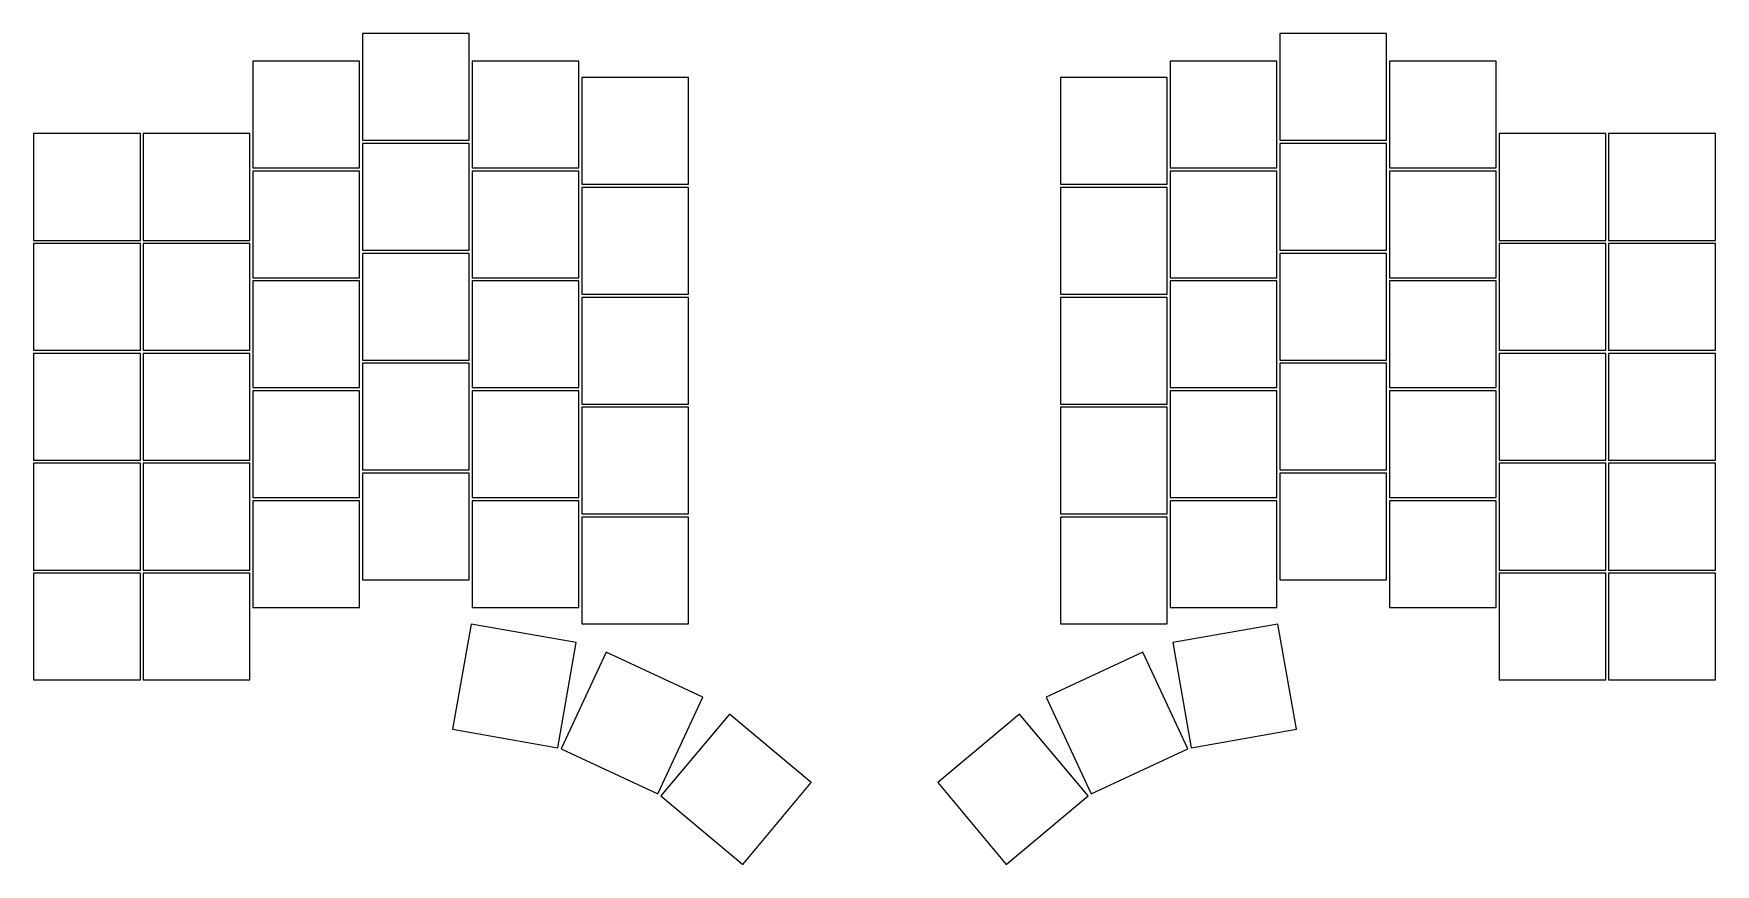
# Model space of a CAD drawing. Header units: millimetres. Extents: x 18 to 309, y -161 to -17.
import ezdxf

# ---------------------------------------------------------------- set-up
doc = ezdxf.new("R2010")
doc.units = ezdxf.units.MM

msp = doc.modelspace()

# ---------------------------------------------------------------- linework, layer by layer
for p, q in [((93.25, -17.21), (74.75, -17.21)), ((74.75, -17.21), (74.75, -35.71)), ((93.25, -35.71), (93.25, -17.21)), ((252.25, -17.21), (233.75, -17.21)), ((233.75, -17.21), (233.75, -35.71)), ((252.25, -35.71), (252.25, -17.21)), ((74.25, -21.98), (55.75, -21.98)), ((55.75, -21.98), (55.75, -40.48)), ((74.25, -40.48), (74.25, -21.98)), ((112.25, -21.98), (93.75, -21.98)), ((93.75, -21.98), (93.75, -40.48)), ((112.25, -40.48), (112.25, -21.98)), ((233.25, -21.98), (214.75, -21.98)), ((214.75, -21.98), (214.75, -40.48)), ((233.25, -40.48), (233.25, -21.98)), ((271.25, -21.98), (252.75, -21.98)), ((252.75, -21.98), (252.75, -40.48)), ((271.25, -40.48), (271.25, -21.98)), ((131.25, -24.83), (112.75, -24.83)), ((112.75, -24.83), (112.75, -43.33)), ((131.25, -43.33), (131.25, -24.83)), ((214.25, -24.83), (195.75, -24.83)), ((195.75, -24.83), (195.75, -43.33)), ((214.25, -43.33), (214.25, -24.83)), ((36.25, -34.55), (17.75, -34.55)), ((17.75, -34.55), (17.75, -53.05)), ((36.25, -53.05), (36.25, -34.55)), ((55.25, -34.55), (36.75, -34.55)), ((36.75, -34.55), (36.75, -53.05)), ((55.25, -53.05), (55.25, -34.55)), ((290.25, -34.55), (271.75, -34.55)), ((271.75, -34.55), (271.75, -53.05)), ((290.25, -53.05), (290.25, -34.55)), ((309.25, -34.55), (290.75, -34.55)), ((290.75, -34.55), (290.75, -53.05)), ((309.25, -53.05), (309.25, -34.55)), ((74.75, -35.71), (93.25, -35.71)), ((93.25, -36.26), (74.75, -36.26)), ((74.75, -36.26), (74.75, -54.76)), ((93.25, -54.76), (93.25, -36.26)), ((233.75, -35.71), (252.25, -35.71)), ((252.25, -36.26), (233.75, -36.26)), ((233.75, -36.26), (233.75, -54.76)), ((252.25, -54.76), (252.25, -36.26)), ((55.75, -40.48), (74.25, -40.48)), ((93.75, -40.48), (112.25, -40.48)), ((214.75, -40.48), (233.25, -40.48)), ((252.75, -40.48), (271.25, -40.48)), ((74.25, -41.03), (55.75, -41.03)), ((55.75, -41.03), (55.75, -59.53)), ((74.25, -59.53), (74.25, -41.03)), ((112.25, -41.03), (93.75, -41.03)), ((93.75, -41.03), (93.75, -59.53)), ((112.25, -59.53), (112.25, -41.03)), ((112.75, -43.33), (131.25, -43.33)), ((195.75, -43.33), (214.25, -43.33)), ((233.25, -41.03), (214.75, -41.03)), ((214.75, -41.03), (214.75, -59.53)), ((233.25, -59.53), (233.25, -41.03)), ((271.25, -41.03), (252.75, -41.03)), ((252.75, -41.03), (252.75, -59.53)), ((271.25, -59.53), (271.25, -41.03)), ((131.25, -43.88), (112.75, -43.88)), ((112.75, -43.88), (112.75, -62.38)), ((131.25, -62.38), (131.25, -43.88)), ((214.25, -43.88), (195.75, -43.88)), ((195.75, -43.88), (195.75, -62.38)), ((214.25, -62.38), (214.25, -43.88)), ((17.75, -53.05), (36.25, -53.05)), ((36.25, -53.6), (17.75, -53.6)), ((17.75, -53.6), (17.75, -72.1)), ((36.25, -72.1), (36.25, -53.6)), ((36.75, -53.05), (55.25, -53.05)), ((55.25, -53.6), (36.75, -53.6)), ((36.75, -53.6), (36.75, -72.1)), ((55.25, -72.1), (55.25, -53.6)), ((74.75, -54.76), (93.25, -54.76)), ((93.25, -55.31), (74.75, -55.31)), ((74.75, -55.31), (74.75, -73.81)), ((93.25, -73.81), (93.25, -55.31)), ((233.75, -54.76), (252.25, -54.76)), ((252.25, -55.31), (233.75, -55.31)), ((233.75, -55.31), (233.75, -73.81)), ((252.25, -73.81), (252.25, -55.31)), ((271.75, -53.05), (290.25, -53.05)), ((290.25, -53.6), (271.75, -53.6)), ((271.75, -53.6), (271.75, -72.1)), ((290.25, -72.1), (290.25, -53.6)), ((290.75, -53.05), (309.25, -53.05)), ((309.25, -53.6), (290.75, -53.6)), ((290.75, -53.6), (290.75, -72.1)), ((309.25, -72.1), (309.25, -53.6)), ((55.75, -59.53), (74.25, -59.53)), ((74.25, -60.08), (55.75, -60.08)), ((55.75, -60.08), (55.75, -78.58)), ((74.25, -78.58), (74.25, -60.08)), ((93.75, -59.53), (112.25, -59.53)), ((112.25, -60.08), (93.75, -60.08)), ((93.75, -60.08), (93.75, -78.58)), ((112.25, -78.58), (112.25, -60.08)), ((214.75, -59.53), (233.25, -59.53)), ((233.25, -60.08), (214.75, -60.08)), ((214.75, -60.08), (214.75, -78.58)), ((233.25, -78.58), (233.25, -60.08)), ((252.75, -59.53), (271.25, -59.53)), ((271.25, -60.08), (252.75, -60.08)), ((252.75, -60.08), (252.75, -78.58)), ((271.25, -78.58), (271.25, -60.08)), ((112.75, -62.38), (131.25, -62.38)), ((131.25, -62.93), (112.75, -62.93)), ((112.75, -62.93), (112.75, -81.43)), ((131.25, -81.43), (131.25, -62.93)), ((195.75, -62.38), (214.25, -62.38)), ((214.25, -62.93), (195.75, -62.93)), ((195.75, -62.93), (195.75, -81.43)), ((214.25, -81.43), (214.25, -62.93)), ((17.75, -72.1), (36.25, -72.1)), ((36.25, -72.65), (17.75, -72.65)), ((17.75, -72.65), (17.75, -91.15)), ((36.25, -91.15), (36.25, -72.65)), ((36.75, -72.1), (55.25, -72.1)), ((55.25, -72.65), (36.75, -72.65)), ((36.75, -72.65), (36.75, -91.15)), ((55.25, -91.15), (55.25, -72.65)), ((271.75, -72.1), (290.25, -72.1)), ((290.25, -72.65), (271.75, -72.65)), ((271.75, -72.65), (271.75, -91.15)), ((290.25, -91.15), (290.25, -72.65)), ((290.75, -72.1), (309.25, -72.1)), ((309.25, -72.65), (290.75, -72.65)), ((290.75, -72.65), (290.75, -91.15)), ((309.25, -91.15), (309.25, -72.65)), ((74.75, -73.81), (93.25, -73.81)), ((93.25, -74.36), (74.75, -74.36)), ((74.75, -74.36), (74.75, -92.86)), ((93.25, -92.86), (93.25, -74.36)), ((233.75, -73.81), (252.25, -73.81)), ((252.25, -74.36), (233.75, -74.36)), ((233.75, -74.36), (233.75, -92.86)), ((252.25, -92.86), (252.25, -74.36)), ((55.75, -78.58), (74.25, -78.58)), ((93.75, -78.58), (112.25, -78.58)), ((214.75, -78.58), (233.25, -78.58)), ((252.75, -78.58), (271.25, -78.58)), ((74.25, -79.13), (55.75, -79.13)), ((55.75, -79.13), (55.75, -97.63)), ((74.25, -97.63), (74.25, -79.13)), ((112.25, -79.13), (93.75, -79.13)), ((93.75, -79.13), (93.75, -97.63)), ((112.25, -97.63), (112.25, -79.13)), ((112.75, -81.43), (131.25, -81.43)), ((195.75, -81.43), (214.25, -81.43)), ((233.25, -79.13), (214.75, -79.13)), ((214.75, -79.13), (214.75, -97.63)), ((233.25, -97.63), (233.25, -79.13)), ((271.25, -79.13), (252.75, -79.13)), ((252.75, -79.13), (252.75, -97.63)), ((271.25, -97.63), (271.25, -79.13)), ((131.25, -81.98), (112.75, -81.98)), ((112.75, -81.98), (112.75, -100.48)), ((131.25, -100.48), (131.25, -81.98)), ((214.25, -81.98), (195.75, -81.98)), ((195.75, -81.98), (195.75, -100.48)), ((214.25, -100.48), (214.25, -81.98)), ((17.75, -91.15), (36.25, -91.15)), ((36.25, -91.7), (17.75, -91.7)), ((17.75, -91.7), (17.75, -110.2)), ((36.25, -110.2), (36.25, -91.7)), ((36.75, -91.15), (55.25, -91.15)), ((55.25, -91.7), (36.75, -91.7)), ((36.75, -91.7), (36.75, -110.2)), ((55.25, -110.2), (55.25, -91.7)), ((74.75, -92.86), (93.25, -92.86)), ((233.75, -92.86), (252.25, -92.86)), ((271.75, -91.15), (290.25, -91.15)), ((290.25, -91.7), (271.75, -91.7)), ((271.75, -91.7), (271.75, -110.2)), ((290.25, -110.2), (290.25, -91.7)), ((290.75, -91.15), (309.25, -91.15)), ((309.25, -91.7), (290.75, -91.7)), ((290.75, -91.7), (290.75, -110.2)), ((309.25, -110.2), (309.25, -91.7)), ((93.25, -93.41), (74.75, -93.41)), ((74.75, -93.41), (74.75, -111.91)), ((93.25, -111.91), (93.25, -93.41)), ((252.25, -93.41), (233.75, -93.41)), ((233.75, -93.41), (233.75, -111.91)), ((252.25, -111.91), (252.25, -93.41)), ((55.75, -97.63), (74.25, -97.63)), ((74.25, -98.18), (55.75, -98.18)), ((55.75, -98.18), (55.75, -116.68)), ((74.25, -116.68), (74.25, -98.18)), ((93.75, -97.63), (112.25, -97.63)), ((112.25, -98.18), (93.75, -98.18)), ((93.75, -98.18), (93.75, -116.68)), ((112.25, -116.68), (112.25, -98.18)), ((214.75, -97.63), (233.25, -97.63)), ((233.25, -98.18), (214.75, -98.18)), ((214.75, -98.18), (214.75, -116.68)), ((233.25, -116.68), (233.25, -98.18)), ((252.75, -97.63), (271.25, -97.63)), ((271.25, -98.18), (252.75, -98.18)), ((252.75, -98.18), (252.75, -116.68)), ((271.25, -116.68), (271.25, -98.18)), ((112.75, -100.48), (131.25, -100.48)), ((131.25, -101.03), (112.75, -101.03)), ((112.75, -101.03), (112.75, -119.53)), ((131.25, -119.53), (131.25, -101.03)), ((195.75, -100.48), (214.25, -100.48)), ((214.25, -101.03), (195.75, -101.03)), ((195.75, -101.03), (195.75, -119.53)), ((214.25, -119.53), (214.25, -101.03)), ((17.75, -110.2), (36.25, -110.2)), ((36.25, -110.75), (17.75, -110.75)), ((17.75, -110.75), (17.75, -129.25)), ((36.25, -129.25), (36.25, -110.75)), ((36.75, -110.2), (55.25, -110.2)), ((55.25, -110.75), (36.75, -110.75)), ((36.75, -110.75), (36.75, -129.25)), ((55.25, -129.25), (55.25, -110.75)), ((271.75, -110.2), (290.25, -110.2)), ((290.25, -110.75), (271.75, -110.75)), ((271.75, -110.75), (271.75, -129.25)), ((290.25, -129.25), (290.25, -110.75)), ((290.75, -110.2), (309.25, -110.2)), ((309.25, -110.75), (290.75, -110.75)), ((290.75, -110.75), (290.75, -129.25)), ((309.25, -129.25), (309.25, -110.75)), ((74.75, -111.91), (93.25, -111.91)), ((233.75, -111.91), (252.25, -111.91)), ((55.75, -116.68), (74.25, -116.68)), ((93.75, -116.68), (112.25, -116.68)), ((214.75, -116.68), (233.25, -116.68)), ((252.75, -116.68), (271.25, -116.68)), ((93.59, -119.57), (90.38, -137.79)), ((111.81, -122.78), (93.59, -119.57)), ((112.75, -119.53), (131.25, -119.53)), ((195.75, -119.53), (214.25, -119.53)), ((233.41, -119.57), (215.19, -122.78)), ((236.62, -137.79), (233.41, -119.57)), ((108.6, -141), (111.81, -122.78)), ((117.01, -124.42), (109.19, -141.19)), ((133.77, -132.24), (117.01, -124.42)), ((209.99, -124.42), (193.23, -132.24)), ((217.81, -141.19), (209.99, -124.42)), ((215.19, -122.78), (218.4, -141)), ((17.75, -129.25), (36.25, -129.25)), ((36.75, -129.25), (55.25, -129.25)), ((271.75, -129.25), (290.25, -129.25)), ((290.75, -129.25), (309.25, -129.25)), ((125.95, -149.01), (133.77, -132.24)), ((193.23, -132.24), (201.05, -149.01)), ((138.37, -135.17), (126.47, -149.34)), ((152.54, -147.06), (138.37, -135.17)), ((188.63, -135.17), (174.46, -147.06)), ((200.53, -149.34), (188.63, -135.17)), ((90.38, -137.79), (108.6, -141)), ((218.4, -141), (236.62, -137.79)), ((109.19, -141.19), (125.95, -149.01)), ((201.05, -149.01), (217.81, -141.19)), ((140.65, -161.23), (152.54, -147.06)), ((174.46, -147.06), (186.35, -161.23)), ((126.47, -149.34), (140.65, -161.23)), ((186.35, -161.23), (200.53, -149.34))]:
    msp.add_line(p, q)

doc.saveas('drawing.dxf')
